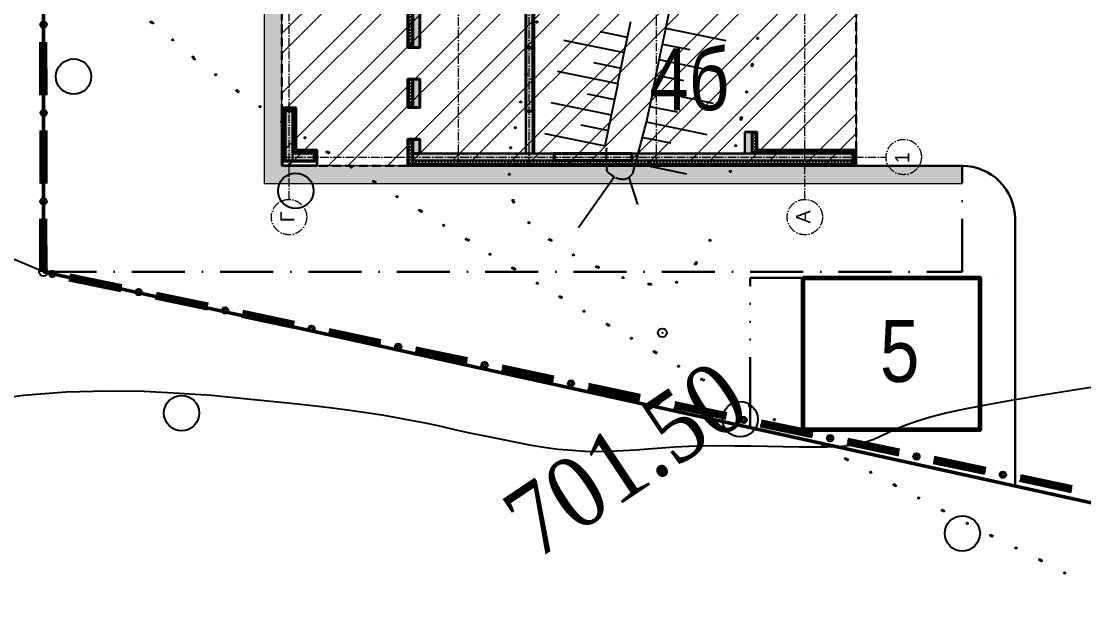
# Model space of a CAD drawing. Header units: millimetres. Extents: x 1353783 to 6492029790, y -7276956 to -512500.
# Drawn here: x 9952436 to 9958452, y -2853589 to -2850281 of the extents above; entities that cross this region are included whole.
import ezdxf

# ---------------------------------------------------------------- set-up
doc = ezdxf.new("R2010")
doc.units = ezdxf.units.MM
for name, pattern in [('( Dashed )', [0.75, 0.5, -0.25]), ('482 Границы районов', [5, 3, -1, 0, -1]), ('483 Границы городских земель', [8, 4, -1, 0, -1, 0, -1, 0, -1]), ('ACAD_ISO10W100', [18, 12, -3, 0, -3]), ('CONTI', [0]), ('осевая', [50.800000000000004, 31.75, -6.35, 6.35, -6.35])]:
    doc.linetypes.add(name, pattern=pattern)
doc.layers.get('0').update_dxf_attribs({"lineweight": 5})
doc.layers.get('Defpoints').update_dxf_attribs({"color": 255})
for name, color, linetype, lineweight in [('!A-DIAFRAGM типовой', 142, 'Continuous', 0), ('7земля', 7, 'Continuous', 30), ('DIAFRAGM', 46, 'Continuous', 30), ('G-ANNO-SCHD', 231, 'Continuous', 9), ('Hatch', 254, 'Continuous', 5), ('INSULATION', 81, 'Continuous', 5), ('А_Шахта', 190, 'Continuous', 20), ('ГП-Граница учасика ИЖС', 3, 'Continuous', 5), ('ГР.УЧ', 12, 'ограждение1', 40), ('оси', 231, 'осевая', 9)]:
    doc.layers.add(name, color=color, linetype=linetype, lineweight=lineweight)
for name, color, linetype in [('GORIZUNKNOWN', 32, 'CONTI'), ('PI_DTUNKNOWN', 250, 'CONTI'), ('PI_DTГРАНИЦЫ', 10, 'CONTI'), ('SIT_LГРАНИЦЫ', 10, 'CONTI'), ('SIT_LРЕЛЬЕФ', 7, 'CONTI'), ('ZAPSKРАСТЕНИ', 94, 'CONTI'), ('Газопроводы', 7, 'Continuous'), ('ГРАНИЦЫ', 7, 'CONTI'), ('Заливка', 7, 'Continuous'), ('РЕЛЬЕФ', 7, 'CONTI')]:
    doc.layers.add(name, color=color, linetype=linetype)
doc.styles.add('GOST Common', font='', dxfattribs={"height": 3})
doc.styles.add('tandem1', font='', dxfattribs={"width": 0.9})
doc.styles.add('основной', font='Arial Narrow.ttf', dxfattribs={"height": 1.5})
doc.styles.get('GOST Common').set_extended_font_data('GOST Common')
doc.styles.get('tandem1').set_extended_font_data('Times New Roman')
doc.linetypes.add('ограждение1', pattern='A,6.35,-2.54,[133,ltypeshp.shx,S=2.54,R=0,X=-2.54,Y=0],-2.54,25.4', length=36.83)

# ---------------------------------------------------------------- blocks, each defined once
blk = doc.blocks.new('амвамвам')
at = {"lineweight": 30, "ltscale": 100, "true_color": 0x939598}
h = blk.add_hatch(color=252, dxfattribs=at)
h.dxf.hatch_style = 1
h.paths.add_polyline_path([(9742030.65074575, -3645600.276050391), (9742530.65074575, -3645600.276050389), (9742530.650745742, -3635980.279723642), (9728830.654929563, -3635980.279723641), (9728830.667146705, -3647630.279407861), (9725280.645847015, -3647630.279407861), (9725280.645847008, -3660380.278466331), (9745030.641692825, -3660380.278466327), (9745030.641692922, -3659880.69496974), (9725780.652775496, -3659880.694969732), (9725780.65617992, -3648130.281268958), (9729330.654902004, -3648130.27890511), (9729330.654902019, -3636480.279723641), (9742030.6510351, -3636479.856934937)])
h.paths.add_polyline_path([(9742030.651035085, -3648400.276050389), (9742530.651035085, -3648400.276050389), (9742530.651035093, -3653480.696346303), (9742030.652129896, -3653480.696346307)], flags=17)
at = {"color": 251, "lineweight": 15, "ltscale": 100, "true_color": 0x636466}
blk.add_lwpolyline([(9742030.65074575, -3645600.276050391), (9742530.65074575, -3645600.276050389), (9742530.650745742, -3635980.279723642), (9728830.654929563, -3635980.279723641), (9728830.667146705, -3647630.279407861), (9725280.645847015, -3647630.279407861), (9725280.645847008, -3660380.278466331), (9745030.641692825, -3660380.278466327), (9745030.641692922, -3659880.69496974), (9725780.652775496, -3659880.694969732), (9725780.65617992, -3648130.281268958), (9729330.654902004, -3648130.27890511), (9729330.654902019, -3636480.279723641), (9742030.6510351, -3636479.856934937)], close=True, dxfattribs=at)
blk = doc.blocks.new('апрапрапрары')
at = {"layer": '!A-DIAFRAGM типовой', "lineweight": 0, "ltscale": 100, "true_color": 0x000000}
h = blk.add_hatch(color=18, dxfattribs=at)
h.dxf.hatch_style = 1
h.paths.add_polyline_path([(9762950.664750088, -3283576.583506945), (9762950.664794715, -3283776.583506945), (9764350.66612709, -3283776.583194555), (9764350.666082462, -3283576.583194557)])
h = blk.add_hatch(color=18, dxfattribs=at)
h.dxf.hatch_style = 1
h.paths.add_polyline_path([(9762950.664928596, -3284376.583506946), (9763150.664928596, -3284376.583462317), (9763150.664794715, -3283776.583462319), (9762950.664794715, -3283776.583506945)])
h = blk.add_hatch(color=18, dxfattribs=at)
h.dxf.hatch_style = 1
h.paths.add_polyline_path([(9762950.666445918, -3291176.586493582), (9763150.66644592, -3291176.586448957), (9763150.665553378, -3287176.589189355), (9762950.665553378, -3287176.589233981)])
h = blk.add_hatch(color=18, dxfattribs=at)
h.dxf.hatch_style = 1
h.paths.add_polyline_path([(9763150.665821139, -3290376.58383827), (9763150.665865766, -3290576.58383827), (9764350.66760699, -3290576.583570505), (9764350.667562364, -3290376.583570505)])
h = blk.add_hatch(color=18, dxfattribs=at)
h.dxf.hatch_style = 1
h.paths.add_polyline_path([(9763150.663738219, -3293376.588585836), (9762950.66373822, -3293376.588630463), (9762950.665132817, -3299626.588598399), (9763150.665132817, -3299626.588553772)])
h = blk.add_hatch(color=18, dxfattribs=at)
h.dxf.hatch_style = 1
h.paths.add_polyline_path([(9763150.66582114, -3296576.317386045), (9763150.665865768, -3296776.317386045), (9763750.665667567, -3296776.317252164), (9763750.66562294, -3296576.317252166)])
at = {"layer": 'Hatch', "lineweight": 40, "ltscale": 0.5, "true_color": 0x000000}
for points in [[(9763150.666198052, -3287176.589189353), (9763150.666198052, -3287376.589189355), (9763550.662597442, -3287376.589189355), (9763550.662597442, -3287176.589189355)], [(9764450.671189047, -3287176.589189353), (9764450.671189047, -3287376.589189355), (9765250.696134595, -3287376.589189355), (9765250.696134597, -3287176.589189355)], [(9769350.66509601, -3287176.588054121), (9769350.66509601, -3287376.588054123), (9766150.699879488, -3287376.588054121), (9766150.69987949, -3287176.588054121)], [(9764350.667562364, -3290576.583704389), (9764350.667562364, -3290376.583704387), (9766150.699879486, -3290376.583704386), (9766150.699879486, -3290576.583704384)], [(9766150.699879484, -3290576.583704385), (9766150.699879486, -3290376.583704385), (9768150.664618008, -3290376.583704385), (9768150.664618008, -3290576.583704387)], [(9763150.666111212, -3293376.588608149), (9762950.666111212, -3293376.588608149), (9762950.666111212, -3291176.586493582), (9763150.666111212, -3291176.586493582)]]:
    blk.add_hatch(color=18, dxfattribs=at).paths.add_polyline_path(points)
at = {"layer": 'INSULATION', "ltscale": 0.5, "true_color": 0x000000}
h = blk.add_hatch(dxfattribs=at)
h.set_pattern_fill('ANSI37', color=18, scale=9.999997768927232, angle=179.9999999999999)
h.set_pattern_definition([(224.9999999999999, (9762950.66473893, -3289844.697598887), (22.45063529377164, -22.4506352937717), []), (314.9999999999999, (9762950.66473893, -3289844.697598887), (22.4506352937717, 22.45063529377163), [])])
h.paths.add_polyline_path([(9762950.664738929, -3284376.583462317), (9762900.664750084, -3284376.583462319), (9762900.664750084, -3283526.583094143), (9762950.66473893, -3283526.583094143)])
h = blk.add_hatch(dxfattribs=at)
h.set_pattern_fill('ANSI37', color=18, scale=9.999997768927232, angle=89.99999999999994)
h.set_pattern_definition([(134.9999999999999, (9761732.539427245, -3283576.58283754), (-22.45063529377169, -22.45063529377165), []), (225, (9761732.539427245, -3283576.58283754), (22.45063529377165, -22.45063529377169), [])])
h.paths.add_polyline_path([(9762950.664738933, -3283576.58283754), (9762950.664738934, -3283526.582848693), (9764350.666111214, -3283526.582848695), (9764350.666111214, -3283576.58283754)])
h = blk.add_hatch(dxfattribs=at)
h.set_pattern_fill('ANSI37', color=18, scale=9.999997768927232, angle=179.9999999999999)
h.set_pattern_definition([(224.9999999999999, (9764400.666100059, -3289844.697353438), (22.45063529377164, -22.4506352937717), []), (314.9999999999999, (9764400.666100059, -3289844.697353438), (22.4506352937717, 22.45063529377163), [])])
h.paths.add_polyline_path([(9764400.666100059, -3283826.582424744), (9764350.666111214, -3283826.582424742), (9764350.666111214, -3283526.582848695), (9764400.666100059, -3283526.582848695)])
h = blk.add_hatch(dxfattribs=at)
h.set_pattern_fill('ANSI37', color=18, scale=9.999997768927232, angle=179.9999999999999)
h.set_pattern_definition([(224.9999999999999, (9763200.664794717, -3290144.696929487), (22.45063529377164, -22.4506352937717), []), (314.9999999999999, (9763200.664794717, -3290144.696929487), (22.4506352937717, 22.45063529377163), [])])
h.paths.add_polyline_path([(9763200.664794717, -3284376.583484632), (9763150.664805872, -3284376.583484632), (9763150.664805872, -3283826.582424742), (9763200.664794717, -3283826.582424744)])
h = blk.add_hatch(dxfattribs=at)
h.set_pattern_fill('ANSI37', color=18, scale=9.999997768927232, angle=89.99999999999994)
h.set_pattern_definition([(134.9999999999999, (9761732.53947187, -3283826.582424742), (-22.45063529377169, -22.45063529377165), []), (225, (9761732.53947187, -3283826.582424742), (22.45063529377165, -22.45063529377169), [])])
h.paths.add_polyline_path([(9763150.665821139, -3283826.582424742), (9763150.665821139, -3283776.582435898), (9764350.666089669, -3283776.582435898), (9764350.666089669, -3283826.582424744)])
h = blk.add_hatch(dxfattribs=at)
h.set_pattern_fill('ANSI37', color=18, scale=9.999997768927232, angle=89.99999999999994)
h.set_pattern_definition([(134.9999999999999, (9758982.539471872, -3284426.583071788), (-22.45063529377169, -22.45063529377165), []), (225, (9758982.539471872, -3284426.583071788), (22.45063529377165, -22.45063529377169), [])])
h.paths.add_polyline_path([(9762900.664750084, -3284426.583071786), (9762900.664750084, -3284376.583082941), (9763200.66475009, -3284376.583082943), (9763200.66475009, -3284426.583071788)])
h = blk.add_hatch(dxfattribs=at)
h.set_pattern_fill('ANSI37', color=18, scale=20, angle=-90.00000000000001)
h.set_pattern_definition([(315, (9768486.899542946, -3287076.588054121), (44.90128060534578, 44.90128060534576), []), (44.99999999999999, (9768486.899542946, -3287076.588054121), (-44.90128060534575, 44.90128060534578), [])])
h.paths.add_polyline_path([(9763550.669943256, -3287076.58805412), (9763550.669943256, -3287176.588054121), (9762850.664600413, -3287176.588054121), (9762850.664600413, -3287076.588054121)])
h = blk.add_hatch(dxfattribs=at)
h.set_pattern_fill('ANSI37', color=18, scale=20)
h.set_pattern_definition([(44.99999999999999, (9762850.664600413, -3293440.348149012), (-44.90128060534578, 44.90128060534577), []), (135, (9762850.664600413, -3293440.348149012), (-44.90128060534577, -44.90128060534576), [])])
h.paths.add_polyline_path([(9762850.664600413, -3287176.588054121), (9762950.664600413, -3287176.588054121), (9762950.664600413, -3299626.588573663), (9762850.664600413, -3299626.588573663)])
h = blk.add_hatch(dxfattribs=at)
h.set_pattern_fill('ANSI37', color=18, scale=20)
h.set_pattern_definition([(44.99999999999999, (-1.862645149230957e-09, 0), (-44.90128060534578, 44.90128060534577), []), (135, (-1.862645149230957e-09, 0), (-44.90128060534577, -44.90128060534576), [])])
h.paths.add_polyline_path([(9764450.671189047, -3287076.510645746), (9764450.671189046, -3287176.510645744), (9765250.688407406, -3287176.510645744), (9765250.688407406, -3287076.510645744)])
h = blk.add_hatch(dxfattribs=at)
h.set_pattern_fill('ANSI37', color=18, scale=20, angle=-90.00000000000001)
h.set_pattern_definition([(315, (9774586.898431635, -3287076.510645743), (44.90128060534578, 44.90128060534576), []), (44.99999999999999, (9774586.898431635, -3287076.510645743), (-44.90128060534575, 44.90128060534578), [])])
h.paths.add_polyline_path([(9769550.659200864, -3287076.510645743), (9769550.659200864, -3287176.510645743), (9766150.698845446, -3287176.510645743), (9766150.698845446, -3287076.510645744)])
h = blk.add_hatch(dxfattribs=at)
h.set_pattern_fill('ANSI37', color=18, scale=9.999997768927232, angle=-90.00000000000006)
h.set_pattern_definition([(314.9999999999999, (9776618.424089354, -3290576.589730035), (22.45063529377169, 22.45063529377164), []), (44.99999999999995, (9776618.424089354, -3290576.589730035), (-22.45063529377164, 22.45063529377169), [])])
h.paths.add_polyline_path([(9769300.633700384, -3290576.589730036), (9769300.633700384, -3290626.589718881), (9763150.666317618, -3290626.590388296), (9763150.666317618, -3290576.590399451)])
h = blk.add_hatch(dxfattribs=at)
h.set_pattern_fill('ANSI37', color=18, scale=9.999997768927232, angle=-179.9999872161954)
h.set_pattern_definition([(225.0000127838046, (9763200.660448574, -3303494.717837282), (22.45064030294521, -22.45063028459701), []), (315.0000127838046, (9763200.660448574, -3303494.717837282), (22.450630284597, 22.45064030294521), [])])
h.paths.add_polyline_path([(9763200.65958552, -3299626.594031709), (9763150.659596676, -3299626.594042863), (9763150.658960722, -3296776.317386047), (9763200.658949569, -3296776.317374892)])
h = blk.add_hatch(dxfattribs=at)
h.set_pattern_fill('ANSI37', color=18, scale=20, angle=-90.00000000000001)
h.set_pattern_definition([(315, (9768886.903578412, -3296776.317363732), (44.90128060534578, 44.90128060534576), []), (44.99999999999999, (9768886.903578412, -3296776.317363732), (-44.90128060534575, 44.90128060534578), [])])
h.paths.add_polyline_path([(9763750.665656647, -3296776.317363732), (9763750.665656647, -3296876.317363732), (9763200.666278511, -3296876.317363732), (9763200.666278511, -3296776.317363732)])
h = blk.add_hatch(dxfattribs=at)
h.set_pattern_fill('ANSI37', color=18, scale=9.999997768927232, angle=89.99999999999994)
h.set_pattern_definition([(134.9999999999999, (9758982.540794838, -3299676.588562508), (-22.45063529377169, -22.45063529377165), []), (225, (9758982.540794838, -3299676.588562508), (22.45063529377165, -22.45063529377169), [])])
h.paths.add_polyline_path([(9762850.664600413, -3299676.588562508), (9762850.664600413, -3299626.588573663), (9763200.666073056, -3299626.588573662), (9763200.666073056, -3299676.588562506)])
at = {"layer": '7земля', "color": 18, "linetype": '( Dashed )', "lineweight": 30, "ltscale": 500, "true_color": 0x000000}
for p, q in [((9762800.459742254, -3287026.345248925), (9762800.665821142, -3283476.586262398)), ((9762800.665821142, -3283476.586262398), (9774550.661812745, -3283476.586253117)), ((9763250.66456382, -3299726.588612714), (9785750.66479631, -3299726.052371961))]:
    blk.add_line(p, q, dxfattribs=at)
at = {"layer": '7земля', "color": 18, "lineweight": 30, "ltscale": 100, "true_color": 0x000000}
for p, q in [((9764450.664761247, -3283476.582848695), (9762800.665821139, -3283476.582848693)), ((9762800.665821139, -3283476.582848693), (9762800.665821139, -3284476.583071788)), ((9764440.664761249, -3283486.582848695), (9762810.665821139, -3283486.582848693)), ((9762810.665821139, -3283486.582848693), (9762810.665821139, -3284466.583071786)), ((9764440.664761247, -3283866.582424744), (9764440.664761249, -3283486.582848695)), ((9764450.664761247, -3283876.582424744), (9764450.664761247, -3283476.582848695)), ((9763240.664747113, -3284466.583071786), (9763240.66479174, -3283866.582424744)), ((9763240.66479174, -3283866.582424744), (9764440.664761247, -3283866.582424744)), ((9763250.66474637, -3284476.583071786), (9763250.664790997, -3283876.582424742)), ((9763250.664790997, -3283876.582424742), (9764450.664761247, -3283876.582424744)), ((9762800.665821139, -3284476.583071788), (9763250.66474637, -3284476.583071786)), ((9762810.665821139, -3284466.583071786), (9763240.664747113, -3284466.583071786)), ((9763560.677698012, -3287026.104137034), (9762800.665821139, -3287026.345183565)), ((9762800.665821139, -3287026.345183565), (9762800.665821139, -3299726.588612714)), ((9763550.676707037, -3287036.374227214), (9762810.665821139, -3287036.345265611)), ((9762810.665821139, -3287036.345265611), (9762810.665821139, -3299716.588612714)), ((9763550.663179476, -3287376.568482357), (9763550.676707037, -3287036.374227214)), ((9763560.66320545, -3287376.29927504), (9763560.677698012, -3287026.104137034)), ((9765260.708104152, -3287026.653236414), (9764440.671188891, -3287026.653236416)), ((9764440.671188891, -3287026.653236416), (9764440.671191368, -3287376.616762175)), ((9765250.704871707, -3287036.653236414), (9764450.671189047, -3287036.653236414)), ((9764450.671189047, -3287036.653236414), (9764450.671191366, -3287376.616762021)), ((9765250.65643899, -3287376.510645743), (9765250.704871707, -3287036.653236414)), ((9765260.656438468, -3287376.513877663), (9765260.708104152, -3287026.653236414)), ((9769700.664294485, -3287026.822842714), (9766140.703001741, -3287026.556800003)), ((9766140.703001741, -3287026.556800003), (9766140.703001743, -3287376.561976214)), ((9769690.664294485, -3287036.822044452), (9766150.70287796, -3287036.514902825)), ((9766150.70287796, -3287036.514902825), (9766150.702877961, -3287376.519280712)), ((9763750.665661748, -3296916.317363732), (9763750.66400045, -3296576.317252173)), ((9763760.665656645, -3296926.317363732), (9763760.665682152, -3296576.317697232)), ((9763240.664560799, -3299716.588612714), (9763240.663623566, -3296916.317363734)), ((9763240.663623566, -3296916.317363734), (9763750.665661748, -3296916.317363732)), ((9763250.66456382, -3299726.588612714), (9763250.663626589, -3296926.317363734)), ((9763250.663626589, -3296926.317363734), (9763760.665656645, -3296926.317363732)), ((9762800.665821139, -3299726.588612714), (9763250.66456382, -3299726.588612714)), ((9762810.665821139, -3299716.588612714), (9763240.664560799, -3299716.588612714))]:
    blk.add_line(p, q, dxfattribs=at)
at = {"layer": 'DIAFRAGM', "color": 18, "ltscale": 0.5, "true_color": 0x000000}
for points in [[(9762950.664750088, -3283576.583506945), (9762950.664794715, -3283776.583506945), (9764350.66612709, -3283776.583194555), (9764350.666082462, -3283576.583194557)], [(9762950.664928596, -3284376.583506946), (9763150.664928596, -3284376.583462317), (9763150.664794715, -3283776.583462319), (9762950.664794715, -3283776.583506945)], [(9762950.666445918, -3291176.586493582), (9763150.66644592, -3291176.586448957), (9763150.665553378, -3287176.589189355), (9762950.665553378, -3287176.589233981)], [(9763150.665821139, -3290376.58383827), (9763150.665865766, -3290576.58383827), (9764350.66760699, -3290576.583570505), (9764350.667562364, -3290376.583570505)], [(9763150.663738219, -3293376.588585836), (9762950.66373822, -3293376.588630463), (9762950.665132817, -3299626.588598399), (9763150.665132817, -3299626.588553772)], [(9763150.66582114, -3296576.317386045), (9763150.665865768, -3296776.317386045), (9763750.665667567, -3296776.317252164), (9763750.66562294, -3296576.317252166)]]:
    blk.add_lwpolyline(points, close=True, dxfattribs=at)
at = {"layer": 'Hatch', "color": 18, "lineweight": 40, "ltscale": 0.5, "true_color": 0x000000}
for points in [[(9763150.666198052, -3287176.589189353), (9763150.666198052, -3287376.589189355), (9763550.662597442, -3287376.589189355), (9763550.662597442, -3287176.589189355)], [(9764450.671189047, -3287176.589189353), (9764450.671189047, -3287376.589189355), (9765250.696134595, -3287376.589189355), (9765250.696134597, -3287176.589189355)], [(9769350.66509601, -3287176.588054121), (9769350.66509601, -3287376.588054123), (9766150.699879488, -3287376.588054121), (9766150.69987949, -3287176.588054121)], [(9764350.667562364, -3290576.583704389), (9764350.667562364, -3290376.583704387), (9766150.699879486, -3290376.583704386), (9766150.699879486, -3290576.583704384)], [(9766150.699879484, -3290576.583704385), (9766150.699879486, -3290376.583704385), (9768150.664618008, -3290376.583704385), (9768150.664618008, -3290576.583704387)], [(9763150.666111212, -3293376.588608149), (9762950.666111212, -3293376.588608149), (9762950.666111212, -3291176.586493582), (9763150.666111212, -3291176.586493582)]]:
    blk.add_lwpolyline(points, close=True, dxfattribs=at)
at = {"layer": 'INSULATION', "color": 18, "ltscale": 0.5, "true_color": 0x000000}
for points in [[(9762950.664738929, -3284376.583462317), (9762900.664750084, -3284376.583462319), (9762900.664750084, -3283526.583094143), (9762950.66473893, -3283526.583094143)], [(9762950.664738933, -3283576.58283754), (9762950.664738934, -3283526.582848693), (9764350.666111214, -3283526.582848695), (9764350.666111214, -3283576.58283754)], [(9764400.666100059, -3283826.582424744), (9764350.666111214, -3283826.582424742), (9764350.666111214, -3283526.582848695), (9764400.666100059, -3283526.582848695)], [(9763200.664794717, -3284376.583484632), (9763150.664805872, -3284376.583484632), (9763150.664805872, -3283826.582424742), (9763200.664794717, -3283826.582424744)], [(9763150.665821139, -3283826.582424742), (9763150.665821139, -3283776.582435898), (9764350.666089669, -3283776.582435898), (9764350.666089669, -3283826.582424744)], [(9762900.664750084, -3284426.583071786), (9762900.664750084, -3284376.583082941), (9763200.66475009, -3284376.583082943), (9763200.66475009, -3284426.583071788)], [(9763550.669943256, -3287076.58805412), (9763550.669943256, -3287176.588054121), (9762850.664600413, -3287176.588054121), (9762850.664600413, -3287076.588054121)], [(9762850.664600413, -3287176.588054121), (9762950.664600413, -3287176.588054121), (9762950.664600413, -3299626.588573663), (9762850.664600413, -3299626.588573663)], [(9764450.671189047, -3287076.510645746), (9764450.671189046, -3287176.510645744), (9765250.688407406, -3287176.510645744), (9765250.688407406, -3287076.510645744)], [(9769550.659200864, -3287076.510645743), (9769550.659200864, -3287176.510645743), (9766150.698845446, -3287176.510645743), (9766150.698845446, -3287076.510645744)], [(9769300.633700384, -3290576.589730036), (9769300.633700384, -3290626.589718881), (9763150.666317618, -3290626.590388296), (9763150.666317618, -3290576.590399451)], [(9763200.65958552, -3299626.594031709), (9763150.659596676, -3299626.594042863), (9763150.658960722, -3296776.317386047), (9763200.658949569, -3296776.317374892)], [(9763750.665656647, -3296776.317363732), (9763750.665656647, -3296876.317363732), (9763200.666278511, -3296876.317363732), (9763200.666278511, -3296776.317363732)], [(9762850.664600413, -3299676.588562508), (9762850.664600413, -3299626.588573663), (9763200.666073056, -3299626.588573662), (9763200.666073056, -3299676.588562506)]]:
    blk.add_lwpolyline(points, close=True, dxfattribs=at)
at = {"layer": 'А_Шахта', "color": 18, "lineweight": 5, "true_color": 0x000000}
for p, q in [((9763550.671191648, -3287176.594290975), (9763550.668694865, -3287276.594290943)), ((9765250.701128162, -3287176.588054125), (9765250.698631378, -3287276.588054094)), ((9765250.698631376, -3290576.589730038), (9765250.70112816, -3290476.58973007))]:
    blk.add_line(p, q, dxfattribs=at)
at = {"layer": 'оси', "color": 251, "linetype": 'ACAD_ISO10W100', "lineweight": 13, "ltscale": 20, "true_color": 0x636466}
for p, q in [((9761850.643149894, -3283676.583369681), (9774550.662013847, -3283676.583840284)), ((9763050.664563822, -3283476.582848693), (9763050.66456382, -3300576.618573447)), ((9762800.665821139, -3288476.588290823), (9786200.66456383, -3288476.588290823)), ((9762800.665821139, -3290476.583916367), (9769550.664558131, -3290476.583653449)), ((9762800.665821139, -3294076.587331335), (9786050.664727785, -3294076.582143432)), ((9761850.643237945, -3298276.587811084), (9786200.66456383, -3298276.587811085))]:
    blk.add_line(p, q, dxfattribs=at)
for centre in [(9761350.643160433, -3283676.583369679), (9761350.643216252, -3298276.587811084), (9763050.66456382, -3301076.618573447)]:
    blk.add_circle(centre, 499.9999999999999, dxfattribs=at)
at = {"layer": 'оси', "color": 251, "linetype": 'ACAD_ISO10W100', "lineweight": 13, "ltscale": 20, "true_color": 0x636466, "char_height": 399.9999999999999, "width": 158.3999999999998, "attachment_point": 2, "line_spacing_factor": 1.016949152542373, "style": 'GOST Common'}
for s, insert in [('{\\fArial|b0|i0|c204|p34;Г}', (9761356.27899113, -3283430.701052821)), ('{\\fArial|b0|i0|c204|p34;А}', (9761356.279046949, -3298030.705494224)), ('{\\fArial|b0|i0|c204|p34;1}', (9763030.532723047, -3300830.736256589))]:
    blk.add_mtext(s, dxfattribs=dict(at, insert=insert))
blk = doc.blocks.new('BL_2004')
at = {"color": 0}
blk.add_circle((0, 0), 1, dxfattribs=at)
blk = doc.blocks.new('оо')
at = {"layer": 'GORIZUNKNOWN', "color": 9, "true_color": 0xc7c8ca}
blk.add_lwpolyline([(222663.0134596913, -3431781.651817343), (222664.2834596914, -3431781.881817344), (222665.4634596913, -3431782.161817344), (222666.5634596913, -3431782.481817344), (222667.5734596913, -3431782.821817343), (222668.5034596913, -3431783.171817344), (222669.3534596913, -3431783.511817344), (222670.1234596913, -3431783.841817344), (222670.8134596913, -3431784.141817343), (222671.4334596913, -3431784.411817344), (222671.9934596914, -3431784.661817344), (222672.4934596914, -3431784.891817343), (222672.9534596913, -3431785.111817343), (222673.3734596913, -3431785.311817344), (222673.7734596914, -3431785.511817344), (222674.1434596914, -3431785.711817344), (222674.5034596913, -3431785.901817343), (222674.8734596913, -3431786.101817343), (222675.2334596913, -3431786.311817344), (222675.6034596913, -3431786.531817344), (222675.9834596913, -3431786.751817344), (222676.3634596913, -3431786.971817343), (222676.7434596914, -3431787.181817343), (222677.1134596913, -3431787.391817343), (222677.4934596914, -3431787.601817343), (222677.8634596913, -3431787.781817344), (222678.2334596913, -3431787.961817344), (222678.5934596913, -3431788.111817343), (222678.9434596913, -3431788.251817344), (222679.2834596914, -3431788.371817344), (222679.6234596913, -3431788.471817343), (222679.9634596913, -3431788.561817344), (222680.3134596913, -3431788.651817343), (222680.6634596914, -3431788.731817344), (222681.0234596914, -3431788.821817343), (222681.3834596913, -3431788.911817344), (222681.7734596914, -3431789.011817344), (222682.1734596913, -3431789.131817344), (222682.5834596913, -3431789.251817344), (222683.0134596913, -3431789.401817343), (222683.4534596913, -3431789.541817344), (222683.8934596914, -3431789.691817343), (222684.3134596913, -3431789.841817344), (222684.7334596913, -3431789.981817344), (222685.1334596913, -3431790.111817343), (222685.5034596913, -3431790.231817344), (222685.8334596913, -3431790.321817343), (222686.1334596913, -3431790.381817344), (222686.3934596914, -3431790.421817344), (222686.6134596913, -3431790.431817343), (222686.8234596913, -3431790.421817344), (222687.0234596914, -3431790.401817343), (222687.2434596914, -3431790.371817344), (222687.4834596913, -3431790.341817344), (222687.7634596913, -3431790.321817343), (222688.1034596913, -3431790.311817344), (222688.5034596913, -3431790.311817344), (222688.9934596914, -3431790.341817344), (222689.5834596913, -3431790.401817343), (222690.2434596914, -3431790.481817344), (222690.9734596913, -3431790.581817344), (222691.7634596913, -3431790.691817343), (222692.5834596913, -3431790.821817343), (222693.4234596913, -3431790.951817344)], dxfattribs=at)
at = {"layer": 'PI_DTUNKNOWN', "color": 9, "true_color": 0xc7c8ca}
blk.add_circle((222682.0434596914, -3431785.731817344), 0.125, dxfattribs=at)
blk.add_point((222682.0434596914, -3431785.731817344), dxfattribs=at)
at = {"layer": 'PI_DTГРАНИЦЫ', "color": 9, "true_color": 0xc7c8ca}
blk.add_circle((222665.8934596914, -3431778.731817344), 0.125, dxfattribs=at)
blk.add_point((222665.8934596914, -3431778.731817344), dxfattribs=at)
at = {"layer": 'SIT_LГРАНИЦЫ', "color": 9, "true_color": 0xc7c8ca}
for p, q in [((222667.3334596913, -3431773.941817343), (222667.7934596913, -3431772.511817344)), ((222667.3834596913, -3431773.961817344), (222667.8434596913, -3431772.531817344)), ((222667.4234596913, -3431773.971817343), (222667.8834596913, -3431772.541817344)), ((222667.4634596913, -3431773.981817344), (222667.9234596913, -3431772.561817344)), ((222667.5134596913, -3431774.001817344), (222667.9634596913, -3431772.571817343)), ((222666.5734596913, -3431776.321817343), (222667.0334596914, -3431774.891817343)), ((222666.6134596913, -3431776.341817344), (222667.0734596913, -3431774.911817344)), ((222666.6534596914, -3431776.351817343), (222667.1134596913, -3431774.921817344)), ((222666.7034596913, -3431776.361817343), (222667.1634596914, -3431774.941817343)), ((222666.7434596914, -3431776.381817344), (222667.2034596913, -3431774.951817344)), ((222665.8034596913, -3431778.701817344), (222666.2634596913, -3431777.271817344)), ((222665.8534596913, -3431778.721817343), (222666.3134596913, -3431777.291817344)), ((222665.8934596914, -3431778.731817344), (222666.3534596913, -3431777.301817344)), ((222665.9334596913, -3431778.741817344), (222666.3934596914, -3431777.321817343)), ((222665.9834596913, -3431778.761817344), (222666.4334596913, -3431777.331817344)), ((222667.8934596914, -3431779.771817344), (222666.5934596913, -3431779.031817344)), ((222667.8034596913, -3431779.931817343), (222666.5034596913, -3431779.191817343)), ((222667.8334596913, -3431779.891817343), (222666.5234596914, -3431779.151817343)), ((222667.8534596913, -3431779.851817343), (222666.5534596913, -3431779.111817343)), ((222667.8734596914, -3431779.811817344), (222666.5734596913, -3431779.071817343)), ((222669.9834596913, -3431781.171817344), (222668.6734596913, -3431780.421817344)), ((222670.0034596913, -3431781.131817344), (222668.7034596913, -3431780.391817343)), ((222670.0234596914, -3431781.091817344), (222668.7234596913, -3431780.351817343)), ((222670.0434596914, -3431781.051817344), (222668.7434596914, -3431780.311817344)), ((222670.0634596913, -3431781.011817344), (222668.7634596913, -3431780.271817344)), ((222672.1434596914, -3431782.411817344), (222670.8434596913, -3431781.671817344)), ((222672.1734596913, -3431782.371817344), (222670.8634596913, -3431781.631817344)), ((222672.1934596913, -3431782.331817344), (222670.8934596914, -3431781.591817344)), ((222672.2134596913, -3431782.291817344), (222670.9134596914, -3431781.551817344)), ((222672.2334596913, -3431782.251817344), (222670.9334596913, -3431781.511817344)), ((222674.3234596913, -3431783.651817343), (222673.0134596913, -3431782.901817343)), ((222674.3434596913, -3431783.611817343), (222673.0434596914, -3431782.871817344)), ((222674.3634596913, -3431783.571817343), (222673.0634596913, -3431782.831817344)), ((222674.3834596913, -3431783.531817344), (222673.0834596913, -3431782.791817344)), ((222674.4034596914, -3431783.491817344), (222673.1034596913, -3431782.751817344)), ((222676.5234596914, -3431784.851817343), (222675.2134596913, -3431784.111817343)), ((222676.5434596914, -3431784.811817344), (222675.2434596914, -3431784.071817343)), ((222676.5634596913, -3431784.771817344), (222675.2634596913, -3431784.031817344)), ((222676.5834596913, -3431784.731817344), (222675.2834596914, -3431783.991817344)), ((222676.4934596914, -3431784.891817343), (222675.1934596913, -3431784.151817343)), ((222678.7134596913, -3431786.051817344), (222677.4134596914, -3431785.311817344)), ((222678.7334596913, -3431786.011817344), (222677.4334596913, -3431785.271817344)), ((222678.7534596913, -3431785.971817343), (222677.4534596913, -3431785.231817344)), ((222678.6734596913, -3431786.131817344), (222677.3634596913, -3431785.381817344)), ((222678.6934596913, -3431786.091817344), (222677.3934596914, -3431785.351817343)), ((222680.9034596914, -3431787.251817344), (222679.6034596913, -3431786.511817344)), ((222680.9234596913, -3431787.211817344), (222679.6234596913, -3431786.471817343)), ((222680.8334596913, -3431787.371817344), (222679.5334596914, -3431786.631817344)), ((222680.8634596913, -3431787.331817344), (222679.5534596913, -3431786.591817344)), ((222680.8834596913, -3431787.291817344), (222679.5834596913, -3431786.551817344)), ((222683.0734596913, -3431788.491817344), (222681.7734596914, -3431787.751817344)), ((222683.0934596913, -3431788.451817344), (222681.7934596914, -3431787.711817344)), ((222683.0134596913, -3431788.611817343), (222681.7034596913, -3431787.861817343)), ((222683.0334596914, -3431788.571817343), (222681.7334596913, -3431787.831817344)), ((222683.0534596913, -3431788.531817344), (222681.7534596913, -3431787.791817344)), ((222685.2634596913, -3431789.691817343), (222683.9634596913, -3431788.951817344)), ((222685.1734596913, -3431789.851817343), (222683.8734596913, -3431789.111817343)), ((222685.2034596913, -3431789.811817344), (222683.8934596914, -3431789.071817343)), ((222685.2234596913, -3431789.771817344), (222683.9234596913, -3431789.031817344)), ((222685.2434596914, -3431789.731817344), (222683.9434596913, -3431788.991817344)), ((222687.3534596913, -3431791.091817344), (222686.0434596914, -3431790.341817344)), ((222687.3734596913, -3431791.051817344), (222686.0734596913, -3431790.311817344)), ((222687.3934596914, -3431791.011817344), (222686.0934596913, -3431790.271817344)), ((222687.4134596914, -3431790.971817343), (222686.1134596913, -3431790.231817344)), ((222687.4334596913, -3431790.931817343), (222686.1334596913, -3431790.191817343)), ((222689.5134596913, -3431792.331817344), (222688.2134596913, -3431791.591817344)), ((222689.5434596914, -3431792.291817344), (222688.2334596913, -3431791.551817344)), ((222689.5634596913, -3431792.251817344), (222688.2634596913, -3431791.511817344)), ((222689.5834596913, -3431792.211817344), (222688.2834596914, -3431791.471817343)), ((222689.6034596913, -3431792.171817344), (222688.3034596913, -3431791.431817343)), ((222691.6934596913, -3431793.571817343), (222690.3834596913, -3431792.821817343)), ((222691.7134596913, -3431793.531817344), (222690.4134596914, -3431792.791817344)), ((222691.7334596913, -3431793.491817344), (222690.4334596913, -3431792.751817344)), ((222691.7534596913, -3431793.451817344), (222690.4534596913, -3431792.711817344)), ((222691.7734596914, -3431793.411817344), (222690.4734596913, -3431792.671817344))]:
    blk.add_line(p, q, dxfattribs=at)
for centre, radius in [((222668.0334596913, -3431772.071817343), 0.09000000000000001), ((222668.0334596913, -3431772.071817343), 0.04000000000000001), ((222667.2734596914, -3431774.451817344), 0.09000000000000001), ((222667.2734596914, -3431774.451817344), 0.04000000000000001), ((222666.5034596913, -3431776.831817344), 0.09000000000000001), ((222666.5034596913, -3431776.831817344), 0.04000000000000001), ((222666.1134596913, -3431778.861817343), 0.09000000000000001), ((222666.1134596913, -3431778.861817343), 0.04000000000000001), ((222668.2834596914, -3431780.101817343), 0.09000000000000001), ((222668.2834596914, -3431780.101817343), 0.04000000000000001), ((222670.4534596913, -3431781.341817344), 0.09000000000000001), ((222670.4534596913, -3431781.341817344), 0.04000000000000001), ((222672.6234596913, -3431782.581817344), 0.09000000000000001), ((222672.6234596913, -3431782.581817344), 0.04000000000000001), ((222674.8034596913, -3431783.821817343), 0.09000000000000001), ((222674.8034596913, -3431783.821817343), 0.04000000000000001), ((222676.9734596913, -3431785.061817344), 0.09000000000000001), ((222676.9734596913, -3431785.061817344), 0.04000000000000001), ((222679.1434596914, -3431786.301817344), 0.09000000000000001), ((222679.1434596914, -3431786.301817344), 0.04000000000000001), ((222681.3134596913, -3431787.541817344), 0.09000000000000001), ((222681.3134596913, -3431787.541817344), 0.04000000000000001), ((222683.4834596913, -3431788.781817344), 0.09000000000000001), ((222683.4834596913, -3431788.781817344), 0.04000000000000001), ((222685.6534596914, -3431790.021817344), 0.09000000000000001), ((222685.6534596914, -3431790.021817344), 0.04000000000000001), ((222687.8234596913, -3431791.261817344), 0.09000000000000001), ((222687.8234596913, -3431791.261817344), 0.04000000000000001), ((222689.9934596914, -3431792.501817344), 0.09000000000000001), ((222689.9934596914, -3431792.501817344), 0.04000000000000001)]:
    blk.add_circle(centre, radius, dxfattribs=at)
at = {"layer": 'SIT_LРЕЛЬЕФ', "color": 9, "true_color": 0xc7c8ca}
for p, q in [((222684.7734596914, -3431777.561817344), (222685.2134596913, -3431776.781817344)), ((222681.9134596914, -3431776.991817344), (222683.4434596913, -3431777.851817343)), ((222682.9634596913, -3431777.071817343), (222683.6634596914, -3431777.461817344)), ((222683.4434596913, -3431777.851817343), (222683.8834596913, -3431777.071817343)), ((222681.4734596913, -3431777.771817344), (222683.0034596913, -3431778.631817344)), ((222684.3234596913, -3431778.351817343), (222684.7634596913, -3431777.571817343)), ((222686.2934596914, -3431778.421817344), (222684.7734596914, -3431777.561817344)), ((222682.5234596914, -3431777.851817343), (222683.2234596913, -3431778.241817344)), ((222683.0034596913, -3431778.631817344), (222683.4434596913, -3431777.851817343)), ((222685.2434596914, -3431778.351817343), (222684.5434596914, -3431777.961817344)), ((222683.8834596913, -3431779.131817344), (222684.3234596913, -3431778.351817343)), ((222685.8434596913, -3431779.211817344), (222684.3234596913, -3431778.351817343)), ((222681.0334596914, -3431778.561817344), (222682.5634596913, -3431779.421817344)), ((222682.0834596913, -3431778.641817343), (222682.7834596914, -3431779.031817344)), ((222682.5634596913, -3431779.421817344), (222683.0034596913, -3431778.641817343)), ((222684.8034596913, -3431779.131817344), (222684.1034596913, -3431778.741817344)), ((222683.4434596913, -3431779.921817344), (222683.8834596913, -3431779.141817343)), ((222685.4034596914, -3431779.991817344), (222683.8834596913, -3431779.131817344)), ((222680.5934596913, -3431779.341817344), (222682.1234596914, -3431780.201817344)), ((222681.6434596914, -3431779.421817344), (222682.3434596913, -3431779.811817344)), ((222682.1234596914, -3431780.201817344), (222682.5634596913, -3431779.421817344)), ((222684.3634596913, -3431779.921817344), (222683.6634596914, -3431779.531817344)), ((222682.6234596914, -3431781.181817343), (222683.4434596913, -3431779.921817344)), ((222684.9634596913, -3431780.781817344), (222683.4434596913, -3431779.921817344)), ((222681.2134596913, -3431780.511817344), (222681.9934596914, -3431780.711817344)), ((222682.0434596914, -3431780.521817344), (222682.0134596913, -3431780.611817343)), ((222682.0734596913, -3431780.441817343), (222682.0434596914, -3431780.521817344)), ((222682.0934596913, -3431780.371817344), (222682.0734596913, -3431780.441817343)), ((222682.1134596913, -3431780.311817344), (222682.0934596913, -3431780.371817344)), ((222682.1334596913, -3431780.281817344), (222682.1134596913, -3431780.311817344)), ((222682.1334596913, -3431780.261817344), (222682.1334596913, -3431780.281817344)), ((222683.9234596913, -3431780.701817344), (222683.2234596913, -3431780.311817344)), ((222681.9534596913, -3431780.831817344), (222681.9434596913, -3431780.881817344)), ((222681.9734596913, -3431780.771817344), (222681.9634596913, -3431780.831817344)), ((222681.9934596914, -3431780.691817343), (222681.9734596913, -3431780.771817344)), ((222682.0134596913, -3431780.611817343), (222681.9934596914, -3431780.691817343)), ((222680.6934596913, -3431782.161817344), (222682.0934596913, -3431781.111817343)), ((222681.9534596913, -3431780.881817344), (222681.9634596913, -3431780.921817344)), ((222681.9634596913, -3431780.921817344), (222681.9834596913, -3431780.961817344)), ((222681.9834596913, -3431780.961817344), (222682.0034596913, -3431780.991817344)), ((222682.0034596913, -3431780.991817344), (222682.0334596914, -3431781.031817344)), ((222682.0334596914, -3431781.031817344), (222682.0634596913, -3431781.071817343)), ((222682.0634596913, -3431781.071817343), (222682.0934596913, -3431781.111817343)), ((222684.0734596913, -3431781.671817344), (222682.7934596914, -3431780.941817343)), ((222682.1234596914, -3431781.141817343), (222682.1634596914, -3431781.171817344)), ((222682.1634596914, -3431781.171817344), (222682.1934596913, -3431781.191817343)), ((222682.1934596913, -3431781.191817343), (222682.2234596913, -3431781.211817344)), ((222682.2234596913, -3431781.211817344), (222682.2534596913, -3431781.221817343)), ((222682.2534596913, -3431781.221817343), (222682.2834596914, -3431781.241817344)), ((222682.2834596914, -3431781.241817344), (222682.3234596913, -3431781.251817344)), ((222682.3234596913, -3431781.251817344), (222682.3634596913, -3431781.261817344)), ((222682.3634596913, -3431781.261817344), (222682.4034596914, -3431781.261817344)), ((222682.4034596914, -3431781.261817344), (222682.4434596913, -3431781.261817344)), ((222682.4434596913, -3431781.261817344), (222682.4734596913, -3431781.261817344)), ((222682.4734596913, -3431781.261817344), (222682.6234596914, -3431781.181817343)), ((222682.4934596914, -3431782.061817344), (222682.4934596914, -3431781.261817344))]:
    blk.add_line(p, q, dxfattribs=at)
for centre in [(222670.9534596913, -3431772.931817343), (222670.9934596914, -3431772.971817343), (222671.3834596913, -3431773.601817343), (222671.7834596914, -3431774.241817344), (222671.8034596913, -3431774.301817344), (222672.2434596914, -3431774.911817344), (222672.6734596913, -3431775.521817344), (222672.6934596913, -3431775.561817344), (222673.1634596914, -3431776.151817343), (222681.3534596913, -3431776.271817344), (222673.6134596913, -3431776.751817344), (222673.6334596913, -3431776.781817344), (222680.9834596913, -3431776.931817343), (222674.1034596913, -3431777.381817344), (222680.5934596913, -3431777.621817344), (222680.6134596913, -3431777.581817344), (222674.5734596913, -3431777.961817344), (222674.6134596913, -3431777.991817344), (222680.2234596913, -3431778.281817344), (222675.0934596913, -3431778.571817343), (222687.1634596914, -3431778.621817344), (222679.8534596913, -3431778.931817343), (222675.5734596913, -3431779.151817343), (222675.6034596913, -3431779.191817343), (222686.7734596914, -3431779.311817344), (222686.7934596914, -3431779.271817344), (222679.5534596913, -3431779.431817343), (222676.0734596913, -3431779.761817344), (222679.2934596914, -3431780.131817344), (222686.4034596914, -3431779.971817343), (222676.5634596913, -3431780.331817344), (222676.6034596913, -3431780.371817344), (222686.0134596913, -3431780.661817344), (222686.0334596914, -3431780.621817344), (222677.0834596913, -3431780.941817343), (222679.1634596914, -3431780.871817344), (222679.1634596914, -3431780.921817344), (222685.6434596914, -3431781.321817343), (222677.5734596913, -3431781.511817344), (222677.6134596913, -3431781.551817344), (222679.4034596914, -3431781.611817343), (222685.2734596914, -3431781.971817343), (222678.0834596913, -3431782.121817344), (222679.8134596913, -3431782.241817344), (222679.8434596913, -3431782.271817344), (222678.5734596913, -3431782.691817343), (222678.6134596913, -3431782.731817344), (222680.3234596913, -3431782.861817343), (222679.1034596913, -3431783.311817344), (222680.8434596913, -3431783.381817344), (222680.8834596913, -3431783.411817344), (222684.1334596913, -3431783.651817343), (222679.5934596913, -3431783.871817344), (222679.6234596913, -3431783.901817343), (222681.4634596913, -3431783.901817343), (222683.5334596914, -3431784.161817344), (222683.5634596913, -3431784.131817344), (222682.1034596913, -3431784.301817344), (222682.1534596914, -3431784.321817343), (222680.1234596913, -3431784.471817343), (222682.8634596913, -3431784.491817344), (222680.6334596913, -3431785.021817344), (222680.6634596914, -3431785.061817344), (222681.1634596914, -3431785.611817343), (222681.6634596914, -3431786.171817344), (222681.7034596913, -3431786.211817344), (222682.1934596913, -3431786.771817344), (222682.7034596913, -3431787.321817343), (222682.7434596914, -3431787.361817343), (222683.2434596914, -3431787.911817344), (222683.7634596913, -3431788.461817344), (222683.7934596914, -3431788.501817344), (222684.3134596913, -3431789.041817344), (222684.8234596913, -3431789.591817344), (222684.8534596913, -3431789.631817344), (222685.3734596913, -3431790.171817344), (222685.8934596914, -3431790.711817344), (222685.9334596913, -3431790.751817344), (222686.4534596913, -3431791.291817344), (222686.9734596913, -3431791.831817344), (222687.0034596913, -3431791.861817343), (222687.5234596914, -3431792.401817343), (222688.0534596913, -3431792.931817343), (222688.0834596913, -3431792.961817344), (222688.6134596913, -3431793.501817344), (222689.1434596914, -3431794.031817344), (222689.1734596913, -3431794.061817344), (222689.7134596913, -3431794.591817344), (222690.2534596913, -3431795.111817343), (222690.2834596914, -3431795.151817343), (222690.8134596913, -3431795.681817343)]:
    blk.add_circle(centre, 0.02, dxfattribs=at)
at = {"layer": 'ГРАНИЦЫ', "color": 9, "linetype": 'CONTI', "true_color": 0xc7c8ca}
blk.add_line((222665.8934596914, -3431778.731817344), (222664.2634596913, -3431777.331817344), dxfattribs=at)
blk.add_circle((222665.8934596914, -3431778.731817344), 0.125, dxfattribs=at)
at = {"layer": 'ZAPSKРАСТЕНИ', "color": 9, "true_color": 0xc7c8ca, "xscale": 0.5000000000000001, "yscale": 0.5000000000000001, "zscale": 0.5000000000000001}
for p in [(222668.3934596914, -3431773.731817344), (222673.3934596914, -3431778.731817344), (222668.3934596914, -3431783.731817344), (222683.3934596914, -3431788.731817344), (222688.3934596914, -3431793.731817344)]:
    blk.add_blockref('BL_2004', p, dxfattribs=at)

msp = doc.modelspace()

# ---------------------------------------------------------------- hatches: boundary and pattern name
at = {"layer": 'Заливка', "lineweight": 13, "ltscale": 100, "true_color": 0xffb3ff}
h = msp.add_hatch(dxfattribs=at)
h.set_pattern_fill('ANSI32', color=211, scale=25)
h.set_pattern_definition([(45, (298297.5869812518, -46870.15234941337), (-168.3798022700466, 168.3798022700466), []), (45, (298409.8402312518, -46870.15234941337), (-168.3798022700466, 168.3798022700466), [])])
h.paths.add_polyline_path([(9954622.42343439, -2846419.379458461), (9957162.450356342, -2846416.236261166), (9957162.450356342, -2851099.463487028), (9953912.286356963, -2851099.462852171), (9953912.423241656, -2848749.379630914), (9954622.422986075, -2848749.379294755)])

# ---------------------------------------------------------------- linework, layer by layer
at = {"layer": 'Газопроводы', "lineweight": 60, "ltscale": 0.1}
msp.add_lwpolyline([(9956862.45048189, -2851733.940052803), (9957862.45048189, -2851733.940052803), (9957862.45048189, -2852593.940052803), (9956862.45048189, -2852593.940052803)], close=True, dxfattribs=at)
at = {"layer": 'ГП-Граница учасика ИЖС', "color": 94, "linetype": '482 Границы районов', "lineweight": 30, "ltscale": 100}
msp.add_lwpolyline([(9957762.361988105, -2848243.460740284), (9957762.36261146, -2845003.727045242), (9952562.362611461, -2845003.726044712), (9952562.361323135, -2851699.462094628), (9957762.361323135, -2851699.463095158), (9957762.361438582, -2851099.463602455)], dxfattribs=at)
at = {"layer": 'ГП-Граница учасика ИЖС', "color": 251, "lineweight": 30, "ltscale": 100}
msp.add_lwpolyline([(9956922.361001085, -2851099.463440831), (9957762.361438567, -2851099.463602456, -0.414213562373095), (9958062.361380843, -2851399.463660178), (9958062.361089787, -2852912.160855249)], format="xyb", dxfattribs=at)
at = {"layer": 'ГП-Граница учасика ИЖС', "color": 1, "linetype": '483 Границы городских земель', "lineweight": 30, "ltscale": 100}
msp.add_lwpolyline([(9956562.450651614, -2851733.939791125), (9958062.353550086, -2851733.802001913), (9958062.361089787, -2852912.159477509), (9956562.45048189, -2852581.443147979)], close=True, dxfattribs=at)
at = {"layer": 'ГР.УЧ', "lineweight": 50, "ltscale": 50}
msp.add_lwpolyline([(9989974.739977548, -2788086.964370013), (9980999.905637793, -2784252.694393895), (9971209.801978033, -2783594.91758485), (9961622.080849793, -2784090.501651924), (9956026.407772753, -2789101.653497131), (9952562.35994758, -2798133.573152549), (9952562.360034691, -2851699.461551875), (9972185.400588877, -2856026.155371806), (9982830.040623628, -2857774.880201491), (9996494.1091571, -2858056.398360992)], dxfattribs=at)
at = {"layer": 'Заливка', "color": 211, "lineweight": 13, "ltscale": 100, "true_color": 0xffb3ff}
msp.add_lwpolyline([(9954622.42343439, -2846419.379458461), (9957162.450356342, -2846416.236261166), (9957162.450356342, -2851099.463487028), (9953912.286356963, -2851099.462852171), (9953912.423241656, -2848749.379630914), (9954622.422986075, -2848749.379294755)], close=True, dxfattribs=at)

# ---------------------------------------------------------------- block references
at = {"color": 1, "lineweight": 30}
for name, p, xscale, yscale, zscale, rotation in [('амвамвам', (8008756.432392774, -2119122.94911043), 0.1999999999999998, 0.1999999999999998, 0.1999999999999998, 359.9999889757423), ('апрапрапрары', (9297216.756942812, -4803659.469671515), 0.1999999999999999, 0.1999999999999999, 0.1999999999999999, 89.99998897575162)]:
    msp.add_blockref(name, p, dxfattribs=dict(at, xscale=xscale, yscale=yscale, zscale=zscale, rotation=rotation))
at = {"layer": 'РЕЛЬЕФ', "color": 240, "lineweight": 30, "true_color": 0xed1f24, "xscale": 200.0000000000001, "yscale": 200.0000000000001, "zscale": 200.0000000000001, "rotation": 17.80578495452471}
msp.add_blockref('оо', (-242329120.9759156, 637008728.1453253), dxfattribs=at)

# ---------------------------------------------------------------- texts
at = {"layer": 'Defpoints', "color": 252, "true_color": 0x939598, "insert": (9955860.017968114, -2852762.153348509), "char_height": 396, "width": 748.0031723143748, "attachment_point": 5, "rotation": 33.73526003816435, "style": 'tandem1'}
msp.add_mtext('701.50', dxfattribs=at)
at = {"layer": 'G-ANNO-SCHD', "color": 0, "insert": (9955992.715870172, -2850434.388736289, 231991.4124539885), "char_height": 350, "width": 1716168.185823002, "attachment_point": 1, "line_spacing_factor": 1.149209049011899, "style": 'основной'}
msp.add_mtext('4б', dxfattribs=at)
at = {"layer": 'Газопроводы', "lineweight": 60, "ltscale": 0.1, "insert": (9957298.020830266, -2851972.05975444, 231991.4124539885), "char_height": 350, "width": 1716168.185823002, "attachment_point": 1, "line_spacing_factor": 1.149209049011899, "style": 'основной'}
msp.add_mtext('5', dxfattribs=at)

doc.saveas('drawing.dxf')
